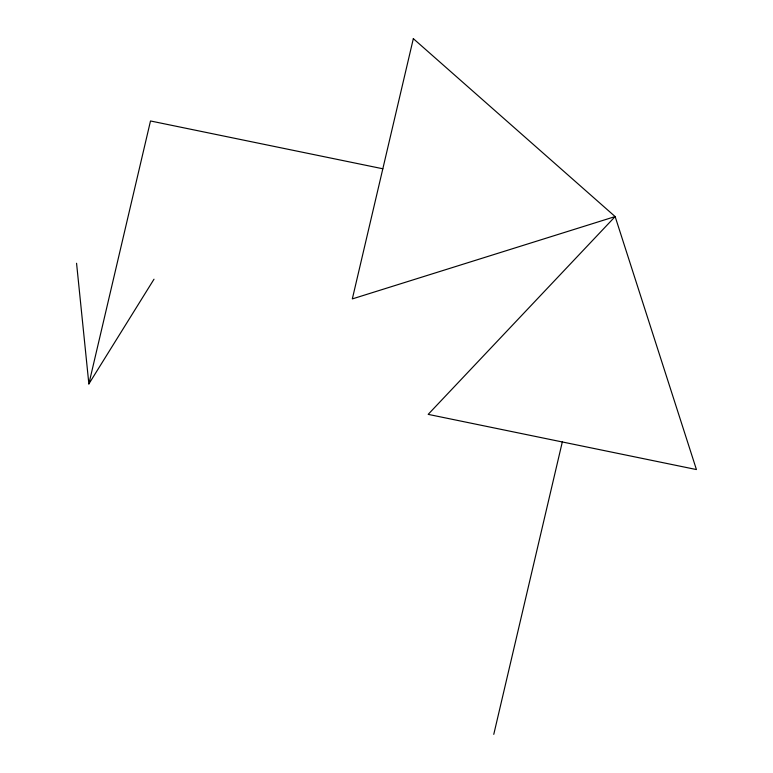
<?xml version="1.0" encoding="UTF-8"?>
<svg xmlns="http://www.w3.org/2000/svg" width="773" height="773" viewBox="0 0 773 773"><rect width="100%" height="100%" fill="white"/><g stroke="black" fill="none" stroke-linecap="round" stroke-linejoin="round"><path stroke-width="1.16" d="M76.566 263.274L88.866 383.93L150.503 120.975L382.828 168.775M493.773 734.35L562.309 441.963M88.866 383.93L154.001 279.208M413.333 38.65L352.324 298.909L615.144 216.575L696.434 469.559L428.174 414.367L615.144 216.575L413.333 38.65"/></g></svg>
